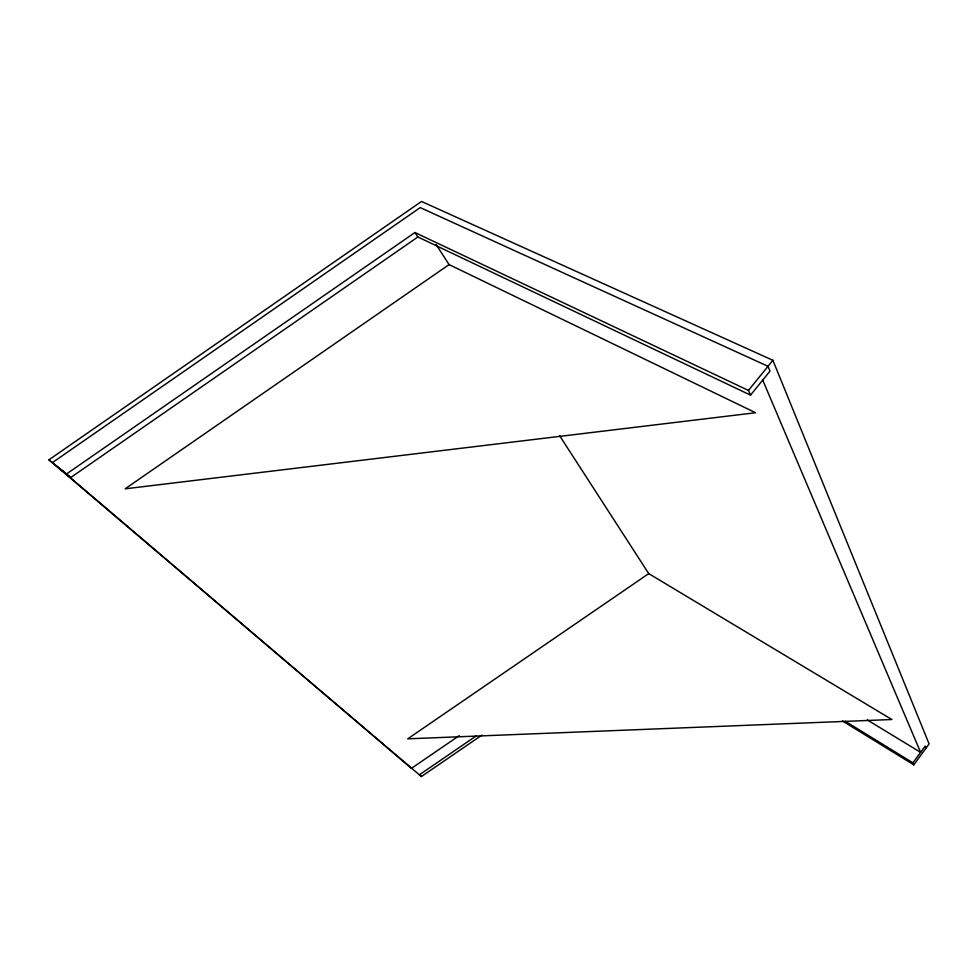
<?xml version="1.0" encoding="UTF-8"?>
<svg xmlns="http://www.w3.org/2000/svg" width="978" height="978" viewBox="0 0 978 978"><rect width="100%" height="100%" fill="white"/><g stroke="black" fill="none" stroke-linecap="round" stroke-linejoin="round"><path stroke-width="1.47" d="M481.922 735.101L421.408 776.544L48.9 459.831L421.518 201.456L772.889 360.295L929.1 743.916L913.794 764.845L912.914 762.84L925.2 746.055L926.044 748.084M750.529 395.136L770.004 371.09L768.023 366.298L420.222 207.605L52.384 462.631L70.722 477.545L417.875 236.982L750.529 395.136L748.451 390.43L414.941 232.519L66.528 473.975L48.9 459.831M748.451 390.43L772.889 360.295M459.269 735.603L411.457 768.366L61.846 470.418M475.968 736.067L419.391 774.82L421.408 776.544M867.29 719.942L920.604 752.339L762.718 380.087M845.322 721.287L912.914 762.84M842.449 720.933L913.794 764.845M66.528 473.975L70.722 477.545M414.941 232.519L417.875 236.982M436.078 244.463L449.33 264.989M559.55 435.589L649.062 574.123M449.085 264.598L125.147 488.817L755.591 412.74L449.085 264.598M648.732 573.609L407.74 738.83L891.863 719.515L648.732 573.609"/></g></svg>
